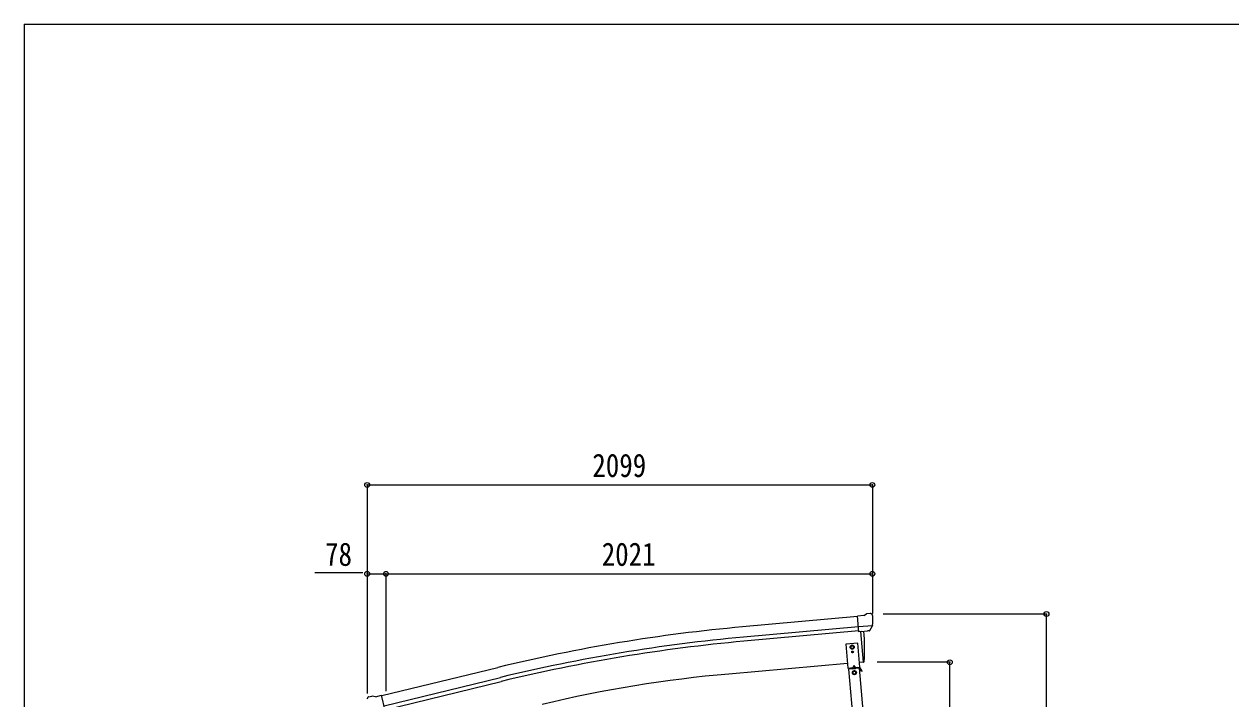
# Model space of a CAD drawing. Units: millimetres at full size. Extents: x -5590 to 5652, y -3902 to 3858.
# Drawn here: x -5590 to -576, y 1056 to 3858 of the extents above; entities that cross this region are included whole.
import ezdxf
from ezdxf.enums import TextEntityAlignment as Align

# ---------------------------------------------------------------- set-up
doc = ezdxf.new("R2010")
doc.units = ezdxf.units.MM
doc.header["$LTSCALE"] = 20
doc.header["$PDMODE"] = 32
doc.header["$PDSIZE"] = 20
for name, color, linetype, lineweight in [('0-1_本体', 4, 'Continuous', 9), ('0-2_部品', 7, 'Continuous', 9), ('0-A_寸法', 7, 'Continuous', 9), ('1-7', 4, 'Continuous', 9), ('F-0_240', 7, 'Continuous', 9)]:
    doc.layers.add(name, color=color, linetype=linetype, lineweight=lineweight)
doc.styles.add('ＭＳ ゴシック', font='')
doc.styles.get('ＭＳ ゴシック').set_extended_font_data('MS Gothic')

msp = doc.modelspace()

# ---------------------------------------------------------------- linework, layer by layer
at = {"layer": '0-1_本体'}
for p, q in [((-2127.77, 1397.9), (-2604.71, 1354.84)), ((-2124.07, 1355.06), (-2600.85, 1312.06)), ((-2122.54, 1338.08), (-2599.32, 1295.08)), ((-2115.39, 1335.45), (-2104.22, 1207.85)), ((-2104.22, 1207.85), (-2118.96, 1206.56)), ((-4104.57, 1069.14), (-3621.64, 1186.44)), ((-2168.77, 1202.2), (-2662.09, 1159.04)), ((-4094.54, 1027.37), (-3611.5, 1144.7)), ((-4090.56, 1010.8), (-3607.48, 1128.13))]:
    msp.add_line(p, q, dxfattribs=at)
for centre, radius, start, end in [((-1980.11, -5571.6), 6954.55, 95.15276, 103.65276), ((-1980.11, -5571.6), 6911.6, 95.15276, 103.65276), ((-1980.11, -5571.6), 6894.55, 95.15276, 103.65276), ((-2199.99, -4122.84), 5302.05, 95, 103.5)]:
    msp.add_arc(centre, radius, start, end, dxfattribs=at)
at = {"layer": '0-2_部品'}
for p, q in [((-2101.35, 1401.84), (-2089.63, 1408.6)), ((-2074.73, 1410.19), (-2088.39, 1408.99)), ((-2065.59, 1404.44), (-2071.07, 1409.04)), ((-2101.35, 1401.84), (-2127.91, 1399.51)), ((-2122.26, 1334.85), (-2127.91, 1399.51)), ((-2065.05, 1359.55), (-2123.97, 1354.39)), ((-2076.3, 1340.06), (-2065.37, 1359)), ((-2064.53, 1402.39), (-2064.41, 1401.05)), ((-2112.29, 1335.72), (-2122.26, 1334.85)), ((-2115.39, 1335.45), (-2104.22, 1207.85)), ((-2078.69, 1338.66), (-2086.39, 1337.99)), ((-2104.22, 1207.85), (-2102.17, 1208.1)), ((-4161.82, 1062.18), (-4165.68, 1055.89)), ((-4158.72, 1064.43), (-4145.54, 1067.6)), ((-4130.98, 1064.92), (-4144.24, 1067.62)), ((-4130.98, 1064.92), (-4105.05, 1071.15))]:
    msp.add_line(p, q, dxfattribs=at)
for points in [[(-2064.98, 1360.18), (-2065.26, 1359.19), (-2065.37, 1359)], [(-2112.29, 1335.72), (-2112.02, 1335.65), (-2086.65, 1337.87), (-2086.39, 1337.99)], [(-4099.62, 1005.7), (-4089.9, 1008.03), (-4105.05, 1071.15)]]:
    msp.add_lwpolyline(points, dxfattribs=at)
for centre, radius, start, end in [((-2088.13, 1406), 3, 95, 120), ((-2074.29, 1405.21), 5, 50.00648, 94.99352), ((-2266.04, 1383.41), 202.4, 353.4085, 5), ((-2997.99, 1263.66), 900, 356.63919, 4.64986), ((-2102.53, 1211.08), 3, 277, 356.63919), ((-4157.56, 1059.57), 5, 103.5, 148.5), ((-4144.84, 1064.68), 3, 78.5, 103.5)]:
    msp.add_arc(centre, radius, start, end, dxfattribs=at)
for centre, major_axis, ratio, start_param, end_param in [((-2060.2, 1406.44), (-15.35, 3.44), 0.101033, 5.9751426, 5.9753737), ((-2067.52, 1402.14), (2.71, -1.31), 0.997474, 0.5366567, 1.3225652), ((-2078.96, 1341.66), (1.62, -2.54), 0.997631, 5.8041905, 5.8929484), ((-2079.03, 1341.77), (-3.5, 2.17), 0.650902, 2.1145521, 2.1873627), ((-2078.9, 1341.57), (1.62, -2.54), 0.997631, 5.965759, 6.7621801)]:
    msp.add_ellipse(centre, major_axis=major_axis, ratio=ratio, start_param=start_param, end_param=end_param, dxfattribs=at)
at = {"layer": '0-A_寸法', "color": 6}
for p, q in [((-4164.79, 1944.36), (-4164.79, 1575.36)), ((-4164.79, 1944.36), (-2065.84, 1944.36)), ((-2065.84, 1944.36), (-2065.84, 1575.36)), ((-4182.82, 1579.36), (-4382.82, 1579.36)), ((-4164.79, 1575.36), (-4164.79, 1078.05)), ((-4164.79, 1575.36), (-4086.84, 1575.36)), ((-4086.84, 1575.36), (-4086.84, 1088.49)), ((-4086.84, 1575.36), (-2065.84, 1575.36)), ((-2065.84, 1575.36), (-2065.84, 1410.93)), ((-1342.22, 1408.2), (-2021.26, 1408.2)), ((-1342.22, -904.45), (-1342.22, 1408.2)), ((-1744.02, 1207.85), (-2045.44, 1207.85)), ((-1744.02, -904.45), (-1744.02, 1207.85))]:
    msp.add_line(p, q, dxfattribs=at)
for p in [(-4164.79, 1944.36), (-2065.84, 1944.36), (-4164.79, 1575.36), (-4086.84, 1575.36), (-2065.84, 1575.36), (-1342.22, 1408.2), (-1744.02, 1207.85)]:
    msp.add_point(p, dxfattribs=at)
at = {"layer": '1-7'}
for p, q in [((-2149.14, 1251.19), (-2149.96, 1251.2)), ((-2146.7, 1250.32), (-2145.88, 1250.31)), ((-2119.9, 1182.94), (-2163.73, 1179.11)), ((-2024.28, -414.81), (-2163.73, 1179.11)), ((-2118.99, 1186.03), (-2162.5, 1182.22)), ((-2162.24, 1179.24), (-2162.5, 1182.22)), ((-2147.79, 1180.5), (-2148.06, 1183.49)), ((-2147.84, 1181), (-2135.88, 1182.04)), ((-2142.99, 1194.44), (-2147.12, 1185.58)), ((-2142.99, 1194.44), (-2137.39, 1186.43)), ((-2135.84, 1181.55), (-2136.1, 1184.53)), ((-2121.4, 1182.81), (-2121.66, 1185.8)), ((-2121.44, 1183.31), (-2118.77, 1183.54)), ((-1980.45, -410.97), (-2119.9, 1182.94)), ((-2108.29, 1170.96), (-2116.13, 1184.54)), ((-2112.95, 1174.04), (-2110.79, 1175.29))]:
    msp.add_line(p, q, dxfattribs=at)
for points in [[(-2117.35, 1188.18), (-2126.06, 1287.8), (-2175.87, 1283.44), (-2167.16, 1183.82)], [(-2149.66, 1278.19), (-2156.16, 1274.43), (-2156.16, 1266.93), (-2149.66, 1263.17), (-2143.16, 1266.93), (-2143.16, 1274.43)], [(-2127.14, 1185.32), (-2157.02, 1182.7), (-2157.2, 1184.7), (-2127.31, 1187.31)], [(-2140.42, 1172.59), (-2146.92, 1168.84), (-2146.92, 1161.33), (-2140.42, 1157.58), (-2133.92, 1161.33), (-2133.92, 1168.84)]]:
    msp.add_lwpolyline(points, close=True, dxfattribs=at)
for points in [[(-2149.96, 1251.2), (-2149.98, 1250.38), (-2149.16, 1250.37)], [(-2148.35, 1249.53), (-2148.36, 1248.71), (-2147.54, 1248.7), (-2147.53, 1249.52)], [(-2147.49, 1251.98), (-2147.47, 1252.8), (-2148.29, 1252.81), (-2148.31, 1251.99)], [(-2145.88, 1250.31), (-2145.86, 1251.13), (-2146.68, 1251.14)], [(-2108.29, 1170.96), (-2110.45, 1169.71), (-2118.29, 1183.29)]]:
    msp.add_lwpolyline(points, dxfattribs=at)
for centre, radius in [((-2149.66, 1270.68), 8.5), ((-2149.66, 1270.68), 7.7), ((-2149.66, 1270.68), 6.5), ((-2147.92, 1250.76), 3.75), ((-2140.42, 1165.08), 8.5), ((-2140.42, 1165.08), 7.7), ((-2140.42, 1165.08), 6.5)]:
    msp.add_circle(centre, radius, dxfattribs=at)
for centre, radius, start, end in [((-2149.17, 1249.55), 0.82, 359, 89), ((-2149.13, 1252.01), 0.82, 269, 359), ((-2146.71, 1249.5), 0.82, 89, 179), ((-2146.67, 1251.96), 0.82, 179, 269), ((-2118.72, 1183.04), 3, 30, 95), ((-2118.72, 1183.04), 0.5, 30, 95)]:
    msp.add_arc(centre, radius, start, end, dxfattribs=at)
at = {"layer": 'F-0_240', "color": 5}
for q in [(-5590.3, -3901.77), (5369.7, 3858.23)]:
    msp.add_line((-5590.3, 3858.23), q, dxfattribs=at)

# ---------------------------------------------------------------- texts
at = {"layer": '0-A_寸法', "style": 'ＭＳ ゴシック', "width": 0.85}
for s, p in [('2099', (-3229.32, 1948.36)), ('78', (-4339.82, 1579.36)), ('2021', (-3190.34, 1579.36))]:
    msp.add_text(s, height=96.77, dxfattribs=at).set_placement(p, align=Align.BOTTOM_LEFT)

doc.saveas('drawing.dxf')
